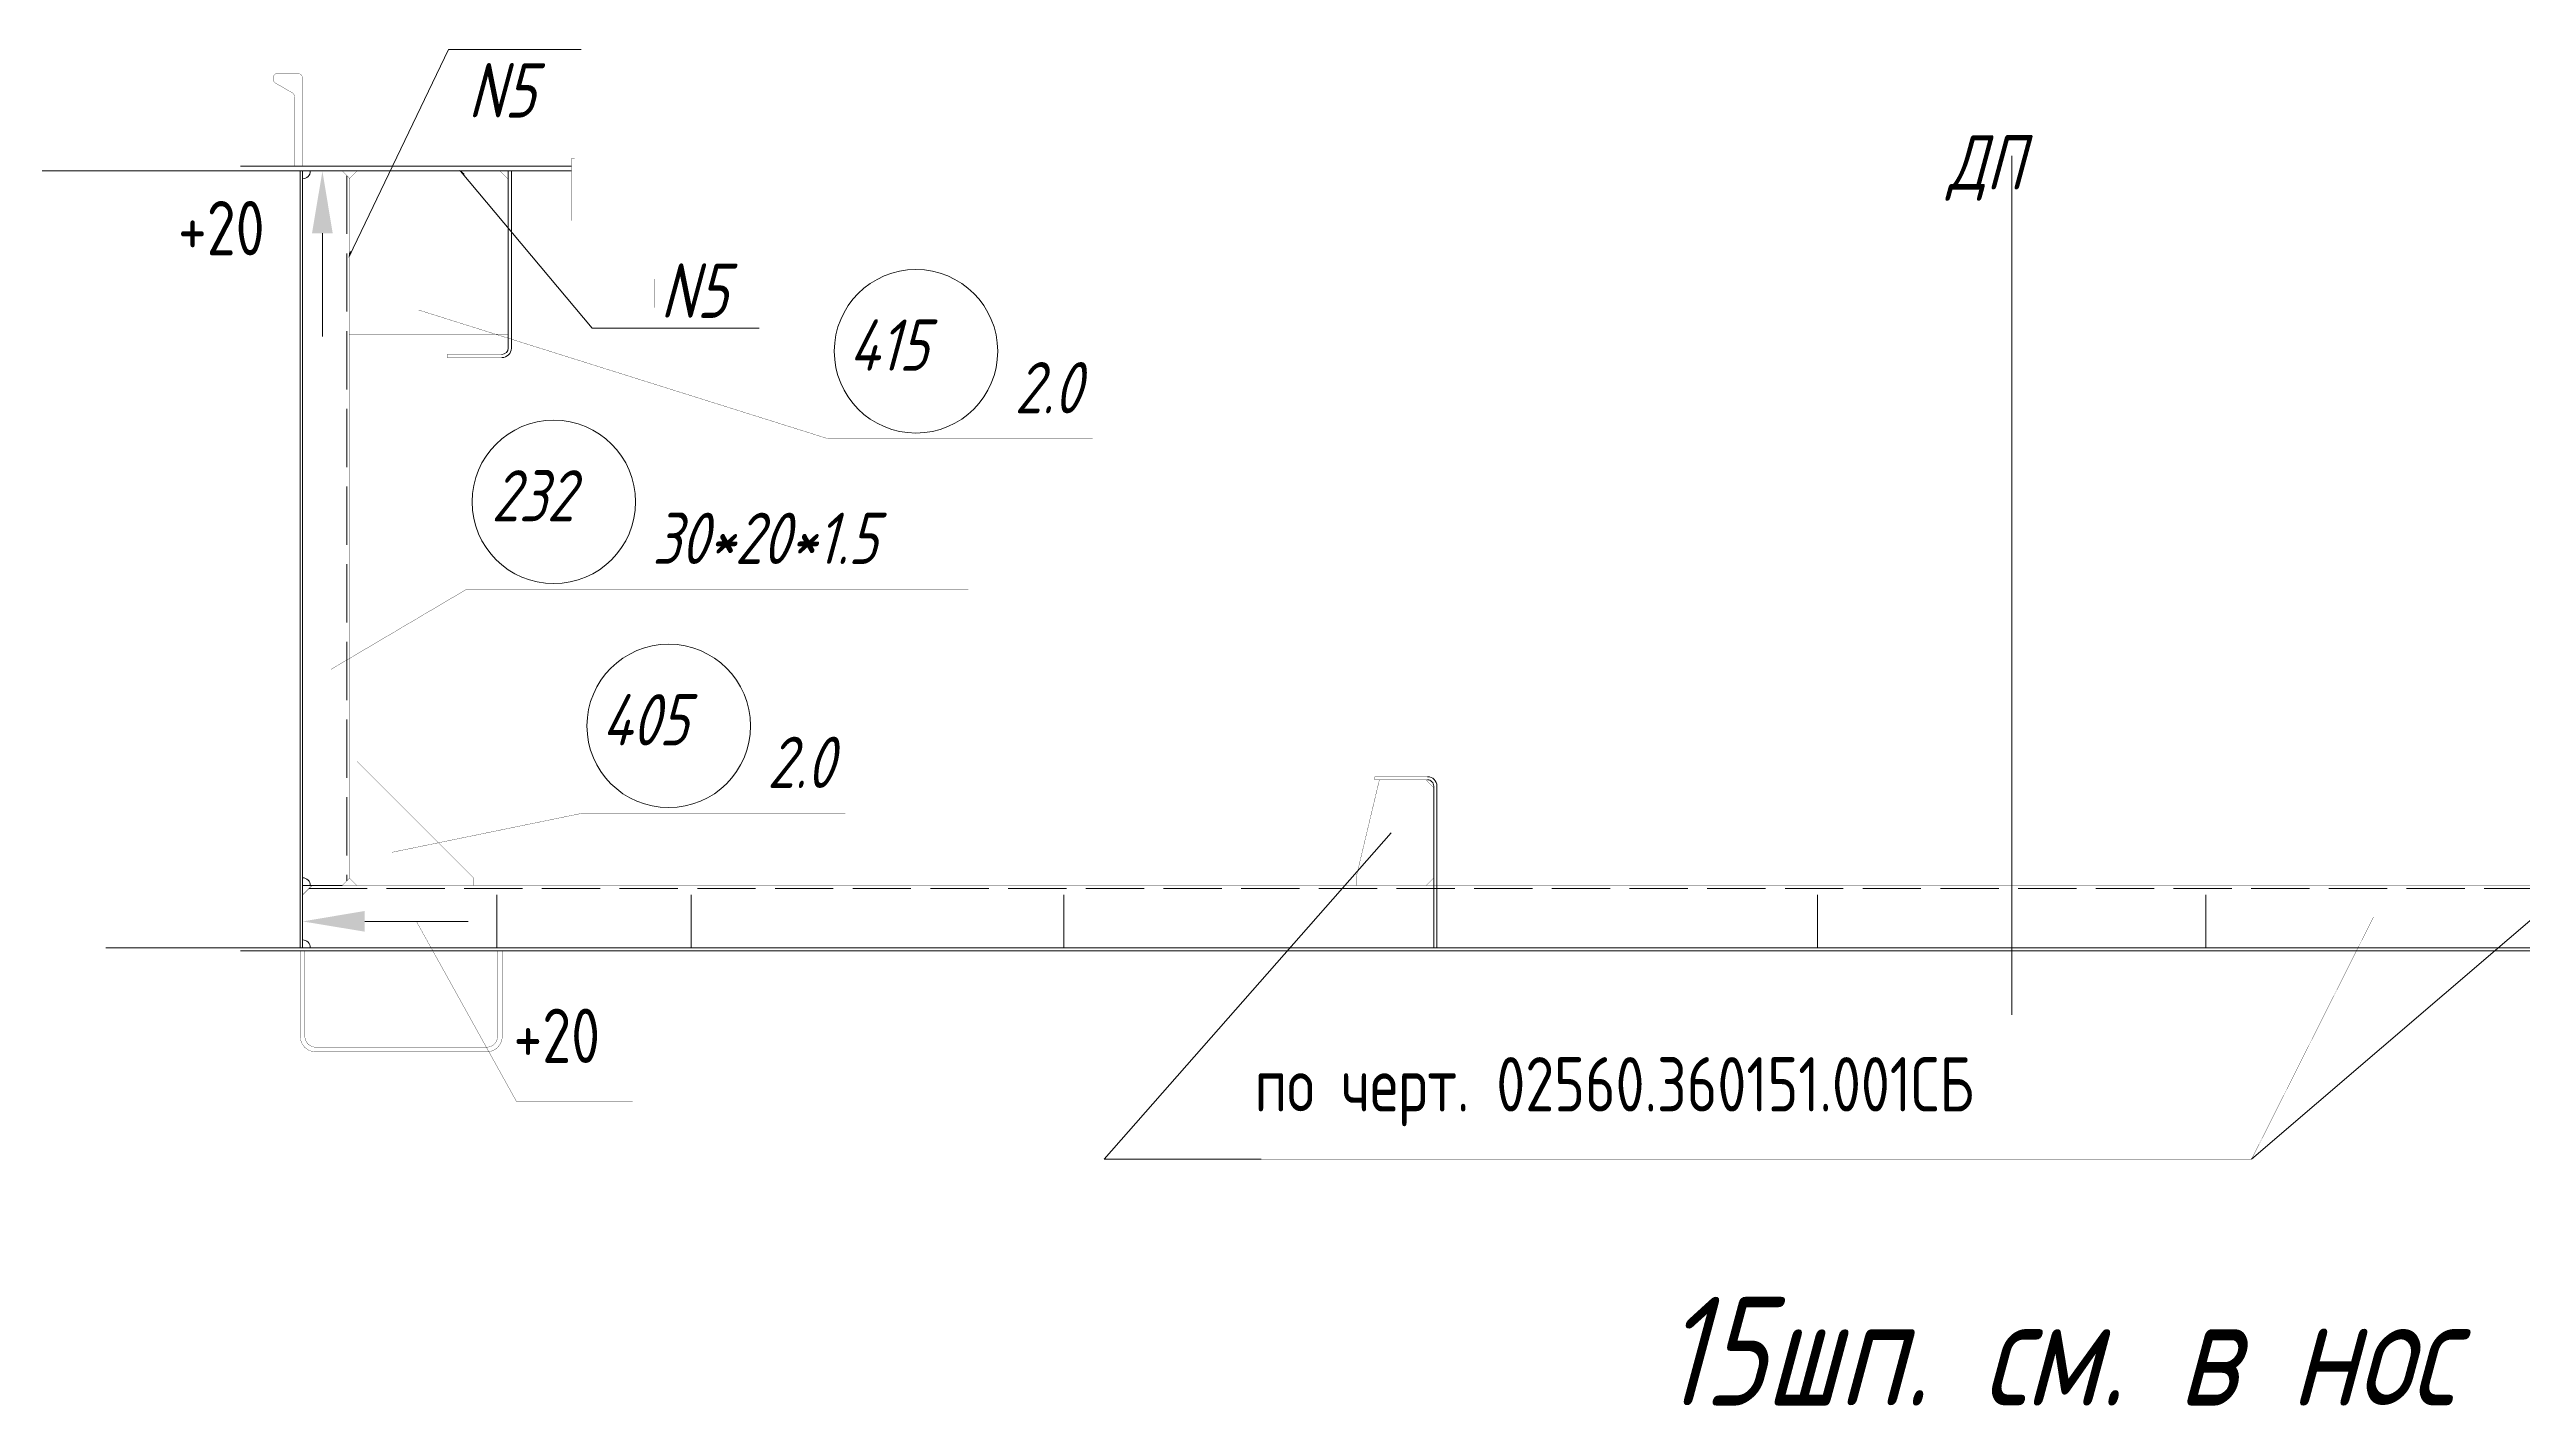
# Model space of a CAD drawing. Header units: millimetres. Extents: x 77380 to 135900, y -26587 to 17301.
# Drawn here: x 119893 to 121484, y 322 to 1195 of the extents above; entities that cross this region are included whole.
import ezdxf

# ---------------------------------------------------------------- set-up
doc = ezdxf.new("R2010")
doc.units = ezdxf.units.MM
for name, pattern in [('K5LT32768', [0]), ('K5LT32770', [0]), ('K5LT32772', [0]), ('K5LT32773', [50, 37.5, -12.5]), ('K5LT32778', [50, 37.5, -12.5]), ('K5LT32779', [0]), ('K5LT32780', [0]), ('K5LT32788', [340.2, 240, -50, 0.2, -50]), ('K5LT32790', [0]), ('K5LT32792', [0]), ('K5LT32793', [340.2, 240, -50, 0.2, -50]), ('K5LT32831', [0]), ('K5LT32835', [0]), ('K5LT_THIN', [0])]:
    doc.linetypes.add(name, pattern=pattern)
doc.styles.add('KTEXTSTYLE', font='GOST_AU.SHX', dxfattribs={"width": 0.96, "height": 5})

# ---------------------------------------------------------------- blocks, each defined once
blk = doc.blocks.new('U87')
blk.add_hatch(color=7).paths.add_polyline_path([(119516.6, 15706.9), (119529.9, 15706.9), (119523.3, 15746.9)])
at = {"color": 7, "linetype": 'K5LT32831', "lineweight": 9}
blk.add_line((119523.3, 15706.9), (119523.3, 15640.4), dxfattribs=at)
blk = doc.blocks.new('U88')
blk.add_hatch(color=7).paths.add_polyline_path([(119550.5, 15257.3), (119550.5, 15270.6), (119510.5, 15263.9)])
at = {"color": 7, "linetype": 'K5LT32831', "lineweight": 9}
blk.add_line((119550.5, 15263.9), (119617, 15263.9), dxfattribs=at)
blk = doc.blocks.new('U106')
at = {"color": 7, "linetype": 'K5LT_THIN', "lineweight": 18}
for p, q in [((119604.4, 15825.2), (119540.5, 15691.9)), ((119540.5, 15691.9), (119542.2, 15695.6))]:
    blk.add_line(p, q, dxfattribs=at)
at = {"color": 7, "linetype": 'K5LT32835', "lineweight": 18}
for p, q in [((119540.8, 15693.2), (119541.2, 15693.3)), ((119540.8, 15693.1), (119541.1, 15693.2)), ((119540.9, 15693.6), (119541.4, 15693.8)), ((119540.9, 15693.7), (119541.1, 15693.2)), ((119540.9, 15693.6), (119541.4, 15693.7)), ((119540.9, 15693.5), (119541.3, 15693.6)), ((119540.9, 15693.4), (119541.3, 15693.6)), ((119540.9, 15693.5), (119541.1, 15693.1)), ((119540.9, 15693.3), (119541.2, 15693.5)), ((119540.9, 15693.4), (119541, 15693)), ((119540.9, 15693.3), (119541.2, 15693.4)), ((119540.9, 15693.3), (119541, 15693)), ((119541, 15694), (119541.6, 15694.2)), ((119541, 15693.9), (119541.6, 15694.1)), ((119541, 15694), (119541.2, 15693.4)), ((119541, 15693.9), (119541.5, 15694)), ((119541, 15693.8), (119541.5, 15694)), ((119541, 15693.9), (119541.2, 15693.4)), ((119541, 15693.7), (119541.4, 15693.9)), ((119541, 15693.8), (119541.2, 15693.3)), ((119541.1, 15694.4), (119541.8, 15694.6)), ((119541.1, 15694.3), (119541.8, 15694.5)), ((119541.1, 15694.2), (119541.7, 15694.5)), ((119541.1, 15694.4), (119541.4, 15693.8)), ((119541.1, 15694.2), (119541.7, 15694.4)), ((119541.1, 15694.3), (119541.3, 15693.7)), ((119541.1, 15694.1), (119541.6, 15694.3)), ((119541.1, 15694.2), (119541.3, 15693.6)), ((119541.1, 15694.1), (119541.3, 15693.5)), ((119541.2, 15694.8), (119541.4, 15694.9)), ((119541.2, 15694.8), (119541.5, 15694)), ((119541.2, 15694.8), (119541.4, 15694.8)), ((119541.2, 15694.7), (119541.5, 15694.8)), ((119541.2, 15694.6), (119541.6, 15694.8)), ((119541.2, 15694.7), (119541.5, 15693.9)), ((119541.2, 15694.5), (119541.7, 15694.7)), ((119541.2, 15694.5), (119541.8, 15694.7)), ((119541.2, 15694.5), (119541.4, 15693.8)), ((119541.3, 15694.9), (119541.6, 15694.2)), ((119541.3, 15694.9), (119541.5, 15694.1)), ((119541.3, 15694.9), (119541.3, 15694.9)), ((119541.4, 15694.8), (119541.6, 15694.2)), ((119541.5, 15694.8), (119541.7, 15694.3)), ((119541.6, 15694.8), (119541.7, 15694.4)), ((119541.6, 15694.7), (119541.7, 15694.5)), ((119541.7, 15694.7), (119541.8, 15694.6)), ((119541.8, 15694.7), (119541.8, 15694.7)), ((119540.5, 15692.1), (119540.6, 15692.1)), ((119540.5, 15692), (119540.5, 15692)), ((119540.5, 15692), (119540.5, 15692)), ((119540.6, 15692.5), (119540.8, 15692.5)), ((119540.6, 15692.4), (119540.7, 15692.3)), ((119540.6, 15692.4), (119540.7, 15692.4)), ((119540.6, 15692.3), (119540.6, 15692.2)), ((119540.6, 15692.3), (119540.7, 15692.3)), ((119540.6, 15692.2), (119540.7, 15692.3)), ((119540.6, 15692.2), (119540.6, 15692.1)), ((119540.6, 15692.2), (119540.6, 15692.2)), ((119540.6, 15692.1), (119540.6, 15692.1)), ((119540.7, 15692.8), (119541, 15692.9)), ((119540.7, 15692.8), (119540.8, 15692.5)), ((119540.7, 15692.8), (119540.9, 15692.8)), ((119540.7, 15692.7), (119540.9, 15692.8)), ((119540.7, 15692.7), (119540.8, 15692.5)), ((119540.7, 15692.6), (119540.9, 15692.7)), ((119540.7, 15692.5), (119540.8, 15692.6)), ((119540.7, 15692.5), (119540.7, 15692.4)), ((119540.8, 15693.2), (119541, 15692.9)), ((119540.8, 15693.1), (119541.1, 15693.2)), ((119540.8, 15693.1), (119540.9, 15692.8)), ((119540.8, 15693), (119541.1, 15693.1)), ((119540.8, 15693), (119540.9, 15692.7)), ((119540.8, 15692.9), (119541, 15693)), ((119540.8, 15692.9), (119540.8, 15692.6))]:
    blk.add_line(p, q, dxfattribs=at)
at = {"color": 7, "linetype": 'K5LT32835', "const_width": 0.18}
blk.add_lwpolyline([(119541.8, 15694.7), (119540.5, 15691.9), (119541.3, 15694.9)], close=True, dxfattribs=at)
blk = doc.blocks.new('U122')
at = {"color": 7, "linetype": 'K5LT32835', "lineweight": 18}
for p, q in [((119612.2, 15746.9), (119612.1, 15746.9)), ((119612.2, 15746.8), (119612.2, 15746.9)), ((119612.2, 15746.9), (119612.2, 15746.8)), ((119612.2, 15746.9), (119612.2, 15746.9)), ((119612.3, 15746.8), (119612.3, 15746.8)), ((119612.4, 15746.8), (119612.3, 15746.7)), ((119612.3, 15746.8), (119612.3, 15746.7)), ((119612.4, 15746.7), (119612.3, 15746.7)), ((119612.4, 15746.7), (119612.4, 15746.6)), ((119612.6, 15746.6), (119612.4, 15746.6)), ((119612.5, 15746.6), (119612.4, 15746.6)), ((119612.5, 15746.7), (119612.5, 15746.5)), ((119612.5, 15746.6), (119612.5, 15746.5)), ((119612.7, 15746.5), (119612.5, 15746.5)), ((119612.8, 15746.4), (119612.5, 15746.4)), ((119612.6, 15746.6), (119612.6, 15746.4)), ((119612.6, 15746.5), (119612.6, 15746.3)), ((119612.9, 15746.3), (119612.6, 15746.4)), ((119612.7, 15746.5), (119612.7, 15746.3)), ((119612.8, 15746.4), (119612.7, 15746.2)), ((119613, 15746.3), (119612.7, 15746.3)), ((119613, 15746.2), (119612.7, 15746.2)), ((119612.8, 15746.4), (119612.8, 15746.1)), ((119613.1, 15746.1), (119612.8, 15746.2)), ((119613.2, 15746.1), (119612.8, 15746.1)), ((119612.9, 15746.3), (119612.9, 15746)), ((119612.9, 15746.3), (119612.9, 15746.1)), ((119613.4, 15745.9), (119612.9, 15746)), ((119613.3, 15746), (119612.9, 15746)), ((119613.1, 15746.2), (119613, 15745.9)), ((119613, 15746.2), (119613, 15745.9)), ((119613.5, 15745.8), (119613, 15745.9)), ((119613.1, 15746.1), (119613.1, 15745.8)), ((119613.7, 15745.7), (119613.1, 15745.8)), ((119613.6, 15745.8), (119613.1, 15745.8)), ((119613.2, 15746.1), (119613.2, 15745.7)), ((119613.2, 15746), (119613.2, 15745.6)), ((119613.8, 15745.6), (119613.2, 15745.7)), ((119613.8, 15745.6), (119613.2, 15745.6)), ((119613.3, 15746), (119613.3, 15745.6)), ((119613.4, 15745.9), (119613.3, 15745.5)), ((119613.9, 15745.5), (119613.3, 15745.5)), ((119613.5, 15745.9), (119613.4, 15745.4)), ((119613.4, 15745.9), (119613.4, 15745.4)), ((119614, 15745.4), (119613.4, 15745.5)), ((119614.1, 15745.3), (119613.4, 15745.4)), ((119613.5, 15745.8), (119613.5, 15745.3)), ((119614.3, 15745.2), (119613.5, 15745.3)), ((119614.2, 15745.3), (119613.5, 15745.3)), ((119613.6, 15745.8), (119613.6, 15745.2)), ((119613.7, 15745.7), (119613.6, 15745.2)), ((119614.4, 15745.1), (119613.6, 15745.2)), ((119614.5, 15745.1), (119613.6, 15745.1)), ((119613.7, 15745.7), (119613.7, 15745.1)), ((119613.8, 15745.6), (119613.7, 15745)), ((119614.5, 15745), (119613.7, 15745.1)), ((119613.8, 15745.6), (119613.8, 15745)), ((119613.9, 15745.5), (119613.8, 15744.9)), ((119614.4, 15744.9), (119613.8, 15745)), ((119614.3, 15744.9), (119613.8, 15744.9)), ((119614, 15745.5), (119613.9, 15744.8)), ((119614.3, 15744.8), (119613.9, 15744.9)), ((119614.2, 15744.8), (119613.9, 15744.8)), ((119614.1, 15745.4), (119614, 15744.7)), ((119614, 15745.4), (119614, 15744.8)), ((119614.1, 15744.7), (119614, 15744.7)), ((119614, 15744.6), (119614, 15744.6)), ((119614.2, 15745.3), (119614.1, 15744.7)), ((119614.1, 15745.3), (119614.1, 15744.7)), ((119614.3, 15745.2), (119614.2, 15744.8)), ((119614.3, 15745.2), (119614.3, 15744.9)), ((119614.4, 15745.1), (119614.4, 15745)), ((119614.4, 15745.1), (119614.4, 15744.9)), ((119614.5, 15745), (119614.5, 15745))]:
    blk.add_line(p, q, dxfattribs=at)
at = {"color": 7, "linetype": 'K5LT_THIN', "lineweight": 18}
for p, q in [((119612.1, 15746.9), (119614.7, 15743.9)), ((119696.9, 15645.8), (119612.1, 15746.9))]:
    blk.add_line(p, q, dxfattribs=at)
at = {"color": 7, "linetype": 'K5LT32835', "const_width": 0.18}
blk.add_lwpolyline([(119614, 15744.6), (119612.1, 15746.9), (119614.5, 15745)], close=True, dxfattribs=at)

msp = doc.modelspace()

# ---------------------------------------------------------------- linework, layer by layer
at = {"color": 7, "linetype": 'K5LT32780', "lineweight": 18}
for p, q in [((120149.445, 1195.165), (120234.763, 1195.165)), ((119711.283, 1116.938), (120015.56, 1116.938)), ((120241.92, 1015.757), (120349.442, 1015.757))]:
    msp.add_line(p, q, dxfattribs=at)
at = {"color": 3, "linetype": 'K5LT32768', "lineweight": 18, "true_color": 0x00ff00}
for p, q in [((120228.646, 1119.938), (120015.56, 1119.938)), ((120228.646, 1116.938), (120015.56, 1116.938)), ((120054.059, 616.938), (120054.059, 1116.938)), ((120055.559, 1116.938), (120081.06, 1116.938)), ((120055.559, 656.938), (120055.559, 1116.938)), ((120055.559, 616.938), (120055.559, 1116.938)), ((120187.961, 1002.865), (120187.961, 1116.938)), ((120190.032, 1002.865), (120190.032, 1116.938)), ((120081.06, 656.938), (120055.559, 656.938)), ((120055.559, 616.938), (120055.559, 650.938)), ((122295.559, 616.938), (120015.56, 616.938)), ((122295.559, 614.938), (120015.56, 614.938)), ((122255.559, 616.938), (120055.559, 616.938))]:
    msp.add_line(p, q, dxfattribs=at)
at = {"color": 1, "linetype": 'K5LT32772', "lineweight": 18, "true_color": 0xff0000}
msp.add_line((121155.559, 573.751), (121155.559, 1126.724), dxfattribs=at)
at = {"color": 1, "linetype": 'K5LT32773', "lineweight": 18, "true_color": 0xff0000}
msp.add_line((120084.115, 1113.883), (120084.115, 659.993), dxfattribs=at)
at = {"color": 8, "linetype": 'K5LT32779', "lineweight": 18, "true_color": 0x808080}
for p, q in [((120783.559, 616.938), (120783.559, 721.011)), ((120785.56, 616.938), (120785.56, 721.011))]:
    msp.add_line(p, q, dxfattribs=at)
at = {"color": 7, "linetype": 'K5LT_THIN', "lineweight": 18}
for p, q in [((120756.059, 690.938), (120571.399, 480.788)), ((121555.06, 690.938), (121309.885, 480.788)), ((120672.52, 480.788), (120571.399, 480.788))]:
    msp.add_line(p, q, dxfattribs=at)
at = {"color": 8, "linetype": 'K5LT32778', "lineweight": 18, "true_color": 0x808080}
msp.add_line((120059.632, 655.011), (122251.487, 655.011), dxfattribs=at)
at = {"color": 8, "linetype": 'K5LT32793', "lineweight": 18, "true_color": 0x808080}
for p, q in [((120180.559, 650.938), (120180.559, 616.938)), ((120305.559, 650.938), (120305.559, 616.938)), ((120545.559, 650.938), (120545.559, 616.938)), ((121030.559, 650.938), (121030.559, 616.938)), ((121280.559, 616.938), (121280.559, 650.938))]:
    msp.add_line(p, q, dxfattribs=at)
at = {"color": 1, "linetype": 'K5LT32788', "lineweight": 18, "true_color": 0xff0000}
msp.add_line((119928.914, 616.938), (122393.943, 616.938), dxfattribs=at)
at = {"color": 5, "linetype": 'K5LT32792', "true_color": 0x0000ff, "const_width": 0.18}
msp.add_lwpolyline([(120055.559, 1119.938), (120055.559, 1176.438, 0.41421536), (120052.059, 1179.938), (120040.059, 1179.938, 0.76735747), (120038.309, 1173.407), (120048.809, 1167.345, -0.2679376), (120050.559, 1164.313), (120050.559, 1119.938)], format="xyb", dxfattribs=at)
at = {"color": 1, "linetype": 'K5LT32772', "true_color": 0xff0000, "const_width": 0.18}
for points in [[(120081.06, 1116.938), (120085.615, 1112.383), (120085.615, 661.493), (120081.06, 656.938)], [(120228.646, 1084.938), (120228.646, 1124.938), (120230.677, 1124.938), (120230.677, 1084.938), (120228.646, 1084.938)], [(120564.09, 944.514), (120393.984, 944.514), (120130.385, 1027.393)], [(120484.117, 847.542), (120160.89, 847.542), (120073.874, 796.131)], [(120404.938, 703.357), (120234.832, 703.357), (120113.218, 678.393)]]:
    msp.add_lwpolyline(points, dxfattribs=at)
at = {"color": 2, "linetype": 'K5LT32770', "true_color": 0xffff00, "const_width": 0.18}
for points in [[(120090.56, 1116.938), (120182.56, 1116.938), (120187.56, 1111.938), (120187.56, 1011.938), (120090.56, 1011.938), (120085.56, 1011.938), (120085.56, 1111.938), (120090.56, 1116.938)], [(120090.56, 656.938), (120165.56, 656.938), (120165.56, 661.938), (120090.56, 736.938), (120085.56, 736.938), (120085.56, 661.938), (120090.56, 656.938)]]:
    msp.add_lwpolyline(points, dxfattribs=at)
at = {"color": 7, "linetype": 'K5LT32780', "const_width": 0.18}
for points in [[(120241.883, 1047.409), (120282.143, 1047.409), (120282.143, 1028.966), (120240.841, 1028.966)], [(120672.52, 480.788), (121309.885, 480.788), (121388.394, 636.786)], [(120267.945, 518.142), (120193.144, 518.142), (120128.821, 633.938)]]:
    msp.add_lwpolyline(points, dxfattribs=at)
at = {"color": 3, "linetype": 'K5LT32768', "true_color": 0x00ff00, "const_width": 0.18}
msp.add_lwpolyline([(120183.82, 996.865), (120148.696, 996.865), (120148.696, 998.865), (120183.82, 998.865)], dxfattribs=at)
at = {"color": 8, "linetype": 'K5LT32779', "true_color": 0x808080, "const_width": 0.18}
for points in [[(120783.559, 661.938), (120783.559, 719.938), (120778.559, 724.938), (120748.559, 724.938), (120733.559, 661.938), (120733.559, 656.938), (120778.559, 656.938), (120783.559, 661.938)], [(120779.56, 727.011), (120745.632, 727.011), (120745.632, 725.011), (120779.56, 725.011)], [(120055.559, 650.938), (120061.632, 657.011), (122249.486, 657.011), (122255.559, 650.938)]]:
    msp.add_lwpolyline(points, dxfattribs=at)
at = {"color": 8, "linetype": 'K5LT32790', "true_color": 0x808080, "const_width": 0.18}
msp.add_lwpolyline([(120057.059, 614.938), (120057.059, 559.938, 0.41421356), (120064.059, 552.938), (120174.059, 552.938, 0.41421356), (120181.059, 559.938), (120181.059, 614.938), (120184.059, 614.938), (120184.059, 559.938, -0.41421356), (120174.059, 549.938), (120064.059, 549.938, -0.41421356), (120054.059, 559.938), (120054.059, 614.938)], format="xyb", close=True, dxfattribs=at)
at = {"color": 1, "linetype": 'K5LT32772', "lineweight": 18, "true_color": 0xff0000}
for centre in [(120450.344, 1000.874), (120217.25, 903.902), (120291.192, 759.717)]:
    msp.add_circle(centre, 52.603, dxfattribs=at)
at = {"color": 3, "linetype": 'K5LT32768', "lineweight": 18, "true_color": 0x00ff00}
for centre, radius, start, end in [((120055.559, 1116.938), 5.001, 270.002472, 359.997528), ((120183.851, 1003.049), 6.184, 269.714813, 358.295105), ((120183.84, 1002.988), 4.123, 269.717865, 358.295685), ((120055.559, 656.938), 5, 0.003753, 90.00499)]:
    msp.add_arc(centre, radius, start, end, dxfattribs=at)
at = {"color": 8, "linetype": 'K5LT32779', "lineweight": 18, "true_color": 0x808080}
for centre, radius, start, end in [((120779.56, 721.012), 3.999, 359.993195, 90.006798), ((120779.56, 721.011), 6, 359.998352, 90.001648), ((120055.559, 616.938), 5.001, 0.002472, 89.997528)]:
    msp.add_arc(centre, radius, start, end, dxfattribs=at)

# ---------------------------------------------------------------- block references
for name in ['U106', 'U87', 'U122', 'U88']:
    msp.add_blockref(name, (545.046, -14630.011))

# ---------------------------------------------------------------- texts
at = {"color": 7, "char_height": 2.5, "attachment_point": 1, "style": 'KTEXTSTYLE'}
for s, insert in [('\\H3.5;\\W0.965;\\Q15;\\Q15;\\H35.00;N5', (120161.945, 1186.312)), ('\\H3.5;\\W0.965;\\Q15;\\Q15;\\H35.00;ДП', (121114.43, 1139.971)), ('\\H3.5;\\W0.965;\\Q15;\\Q0;\\H35.00;+20', (119975.406, 1097.648)), ('\\H3.5;\\W0.965;\\Q15;\\Q15;\\H35.00;N5', (120285.733, 1057.376)), ('\\H3.5;\\W0.965;\\Q15;\\Q15;\\H33.00;{\\c255;415}', (120407.228, 1021.35)), ('\\H3.5;\\W0.965;\\Q15;\\Q15;\\H33.00;{\\c255;2.0}', (120513.749, 993.952)), ('\\H3.5;\\W0.965;\\Q15;\\Q15;\\H33.00;{\\c255;232}', (120177.115, 924.378)), ('\\H3.5;\\W0.965;\\Q15;\\Q15;\\H33.00;{\\c255;30*20*1.5}', (120280.656, 896.981)), ('\\H3.5;\\W0.965;\\Q15;\\Q15;\\H33.00;{\\c255;405}', (120248.076, 780.193)), ('\\H3.5;\\W0.965;\\Q15;\\Q15;\\H33.00;{\\c255;2.0}', (120354.597, 752.795)), ('\\H3.5;\\W0.965;\\Q15;\\Q0;\\H35.00;+20', (120191.296, 577.773)), ('\\H3.5;\\W0.965;\\Q15;\\Q0;\\H35.00;по черт. 02560.360151.001СБ', (120668.21, 546.538)), ('\\H3.5;\\W0.965;\\Q15;\\Q15;\\H70.00;15шп. см. в нос', (120929.815, 392.25))]:
    msp.add_mtext(s, dxfattribs=dict(at, insert=insert))

doc.saveas('drawing.dxf')
